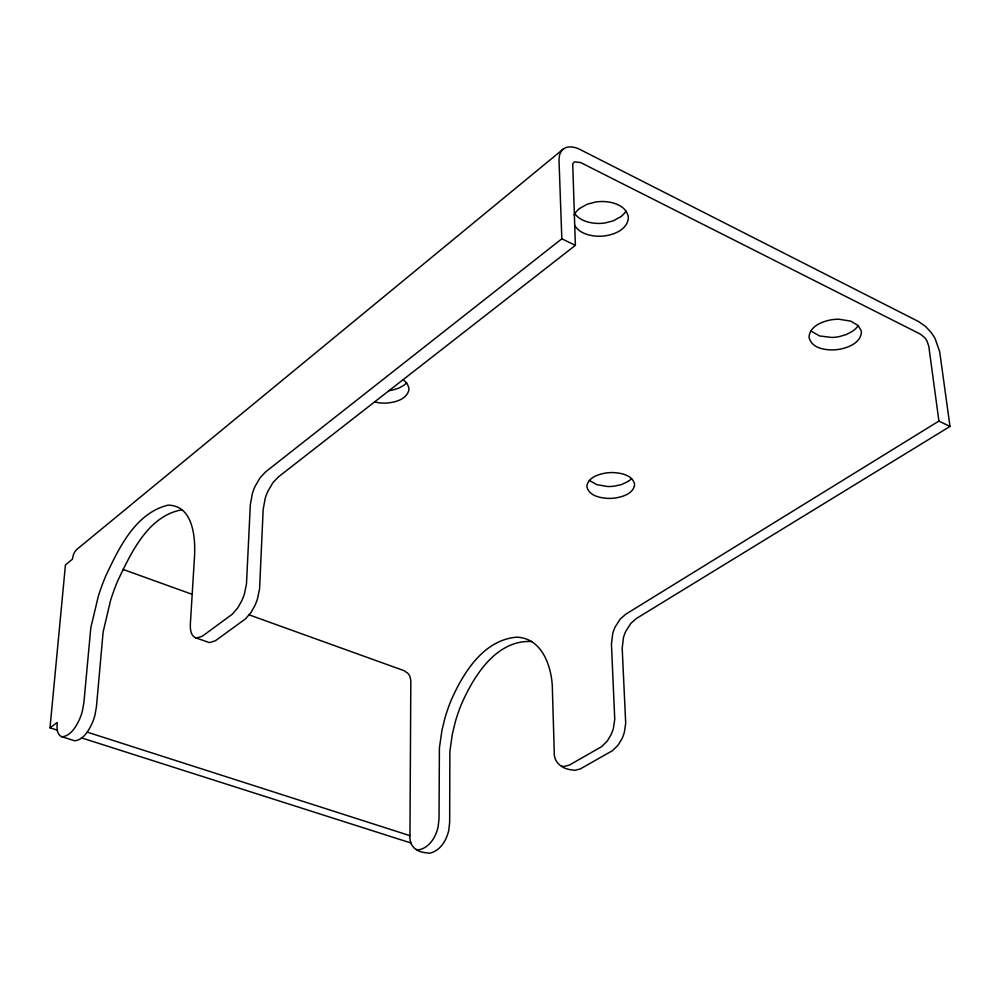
<?xml version="1.0" encoding="UTF-8"?>
<svg xmlns="http://www.w3.org/2000/svg" width="1000" height="1000" viewBox="0 0 1000 1000"><rect width="100%" height="100%" fill="white"/><g stroke="black" fill="none" stroke-linecap="round" stroke-linejoin="round"><path stroke-width="1.5" d="M531.7 641.525C496.475 639.587 474.025 675.6 461.562 703.888A166.4 166.4 0 0 0 455.35 721.712L452.388 733.812L449.862 751.425L449.663 822.337L448.75 830.35A41.212 41.212 0 0 1 446.7 836.862C443.825 844.25 437.938 851.475 429.837 853.1A6.825 6.825 0 0 1 427.075 852.837C416.562 852.337 409.087 846.175 409.95 835.675L410.825 680.575L410.087 676.875A11.863 11.863 0 0 0 407.788 673.225L404.062 670.675L249.25 614.9M57.35 730.175L50 727.825L65.438 564.925L72.375 559.25L73.4 554.725A14.062 14.062 0 0 1 77.55 548.825L563.062 149.225C567.987 145.312 574.975 146.9 580.112 149.537L918.688 321.613L925.575 326.475L930.763 332.075A49.1 49.1 0 0 1 935.15 338.738L939.675 351.65L950 426.438L636.438 618.462L630.887 623.337L625.95 631.025A40 40 0 0 0 623.438 637.762L622.188 648.188L625.7 723.263L624.4 732.1A40.287 40.287 0 0 1 621.838 739.013L618.175 745.062L612.562 750.612L580.188 768.975L574.837 770.312A8.113 8.113 0 0 1 572.4 769.875C562.675 769.425 553.488 762.438 554.263 752.25L552.413 690.275C552.463 668.375 542.762 637.9 516.6 637.175C483.537 640 463.363 672.625 451.2 700.188A167.987 167.987 0 0 0 444.963 718.062L441.975 730.175L439.412 747.825L439.025 818.863L438.1 826.888A41.6 41.6 0 0 1 436.05 833.425C433.162 840.812 427.3 848.062 419.2 849.712A6.75 6.75 0 0 1 416.438 849.45M563.062 149.225A9.738 9.738 0 0 0 561.65 150.662L559.663 154.5L558.975 159.35L561.838 238.8L265.575 471.9L260.25 477.537L255.212 486.1A56.988 56.988 0 0 0 252.387 493.45L250.338 504.6L246.475 583.987L244.513 593.5A57.425 57.425 0 0 1 241.625 601.038L237.85 607.775L232.413 614.113L202.35 636.188L196.688 638A5.225 5.225 0 0 1 195.463 637.737C190.325 635.35 190.2 628.55 190.375 623.663L194.412 558.237C195.738 539.1 193.738 505.3 168 505.15C135.087 513.275 118.688 548.562 105.438 576.675A237.288 237.288 0 0 0 98.387 595.962L90.812 627.712L83.888 702.675L82.338 711.237A58.738 58.738 0 0 1 79.95 718.275C76.6 725.725 71.388 735.475 62.45 736.787A4.213 4.213 0 0 1 61.487 736.6C56.45 734.137 56.925 727.25 57.162 722.513L50 727.825M950 426.438L938.913 421.075L928.775 346.163L926.963 340.988A19.538 19.538 0 0 0 924.525 337.488L920.35 334.113L580.662 162.562L574.837 161.875A4.062 4.062 0 0 0 572.725 164L575.375 245.338L278.363 476.95L273.025 482.562L267.987 491.1A56.238 56.238 0 0 0 265.188 498.425L263.163 509.55L259.575 588.8L257.638 598.288A56.662 56.662 0 0 1 254.762 605.8L250.987 612.525L245.55 618.825L215.387 640.763L209.688 642.562A5.312 5.312 0 0 1 208.463 642.288L195.463 637.737M579.438 208.55L587.275 204.188L595.288 202.062A43.863 43.863 0 0 1 603.737 201.55C613.288 201.912 625.612 205.613 628.15 216.112A10.962 10.962 0 0 1 628.15 219.725C625.962 229.688 614.875 234.288 605.788 235.75A43.863 43.863 0 0 1 597.388 236.2C588.913 235.763 579.237 233.075 574.575 225.35M621.038 216.575L613.15 220.875L605.163 222.938A43.412 43.412 0 0 1 596.8 223.388C588.737 222.975 579.85 220.525 574.825 213.738M628.212 481.4L621.4 484.6L614.5 486.138A43.375 43.375 0 0 1 607.275 486.488L596.688 484.613L589.388 480.438M938.913 421.075L625.725 614.225L620.175 619.113L615.225 626.838A40.388 40.388 0 0 0 612.712 633.587L611.438 644.038L614.75 719.25L613.438 728.1A40.663 40.663 0 0 1 610.862 735.025L607.2 741.1L601.587 746.663L569.275 765.138L563.938 766.488A8.037 8.037 0 0 1 561.5 766.05M182.338 509.738C148.075 515.525 131.125 552.888 117.638 581.025A234.137 234.137 0 0 0 110.612 600.262L103.125 631.95L96.438 706.787L94.913 715.325A57.95 57.95 0 0 1 92.537 722.35C89.2 729.8 83.938 739.513 75 740.775A4.275 4.275 0 0 1 74.025 740.588L61.487 736.6M374.55 402.025L379.462 402.863A43.525 43.525 0 0 0 387.375 403C395.337 402.25 405.55 399.588 408.562 391.213A8.438 8.438 0 0 0 408.713 387.175L406.688 382.962L403.137 379.65M81.463 737.862L410.962 843M87.188 732.138L409.95 835.675M122.863 569.362L192.188 594.338M561.838 238.8L575.375 245.338M858.225 325.588L850.7 321.125L838.888 319.225A45.075 45.075 0 0 0 829.362 320.188C821.087 322.075 810.575 326.463 809.125 335.925A8.812 8.812 0 0 0 809.312 338.488C812.463 348.05 824.4 350.05 833.188 349.9A45.237 45.237 0 0 0 840.8 349.025C849.188 347.175 859.925 342.762 861.35 333.137A8.8 8.8 0 0 0 861.125 330.538L858.225 325.588A19.775 19.775 0 0 1 852.325 331.337L846.55 334.45L839.425 336.575A44.787 44.787 0 0 1 831.825 337.463L819.625 335.962L810.837 330.975M626.013 211.062A18.925 18.925 0 0 1 621 216.525M574.087 214.988A17.913 17.913 0 0 1 579.487 208.625M406.562 382.788A15.625 15.625 0 0 1 404.087 385.138L398.612 388.237L392.475 390.075A39.875 39.875 0 0 1 389.1 390.6M631.538 478.562A16.663 16.663 0 0 1 628.2 481.375M634.4 486.138C632 494.162 622.413 496.863 615.062 498.025A43.812 43.812 0 0 1 607.812 498.375C600.1 497.912 589.575 495.925 587.038 487.438A7.062 7.062 0 0 1 587.075 484.8C589.462 476.863 598.9 474.162 606.175 472.975A43.8 43.8 0 0 1 613.462 472.587C621.225 473.025 631.763 474.963 634.425 483.45A7.062 7.062 0 0 1 634.4 486.138"/></g></svg>
